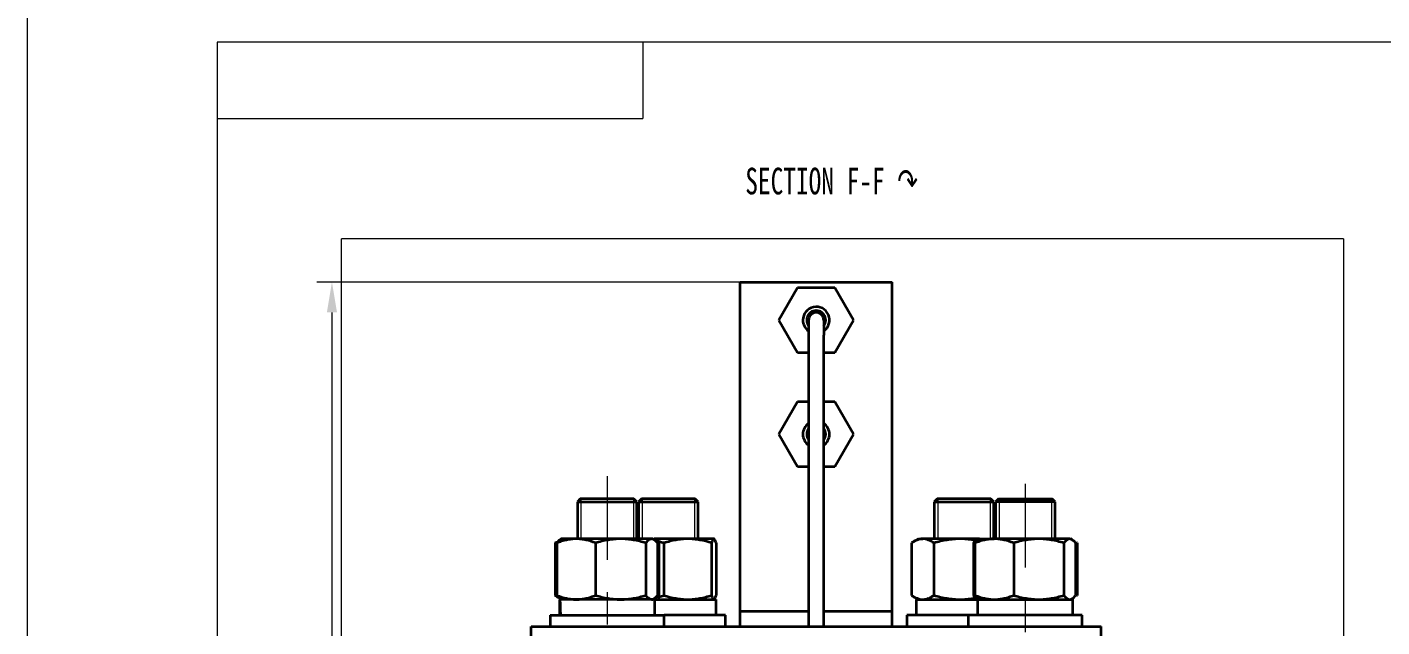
# Model space of a CAD drawing. Header units: millimetres. Extents: x 0 to 1675, y 0 to 1451.
# Drawn here: x 0 to 356.4, y 666.4 to 824 of the extents above; entities that cross this region are included whole.
import ezdxf

# ---------------------------------------------------------------- set-up
doc = ezdxf.new("R2010")
doc.units = ezdxf.units.MM
doc.linetypes.add('CENTER', pattern=[47.5, 22, -8.5, 8.5, -8.5])
for name, color, linetype, lineweight in [('170', 7, 'Continuous', 18), ('171', 7, 'Continuous', 18), ('173', 7, 'Continuous', 18)]:
    doc.layers.add(name, color=color, linetype=linetype, lineweight=lineweight)
doc.styles.add('宋体', font='')
doc.styles.get('宋体').set_extended_font_data('宋体')
doc.dimstyles.get("Standard").update_dxf_attribs({"dimtxt": 0.18, "dimasz": 0.18, "dimexe": 0.18, "dimexo": 0.0625, "dimgap": 0.09, "dimtad": 0, "dimtih": 1, "dimtoh": 1, "dimdec": 4, "dimzin": 0, "dimdsep": 46, "dimtxsty": 'Standard', "dimcen": 0.09, "dimdle": 0.36, "dimadec": 0, "dimazin": 0, "dimtfac": 1, "dimtdec": 4, "dimtofl": 0, "dimtmove": 0, "dimatfit": 3, "dimfxl": 1, "dimtolj": 1, "dimarcsym": 0})

# ---------------------------------------------------------------- blocks, each defined once
blk = doc.blocks.new('*X20')
at = {"layer": '171'}
for points in [[(81.537003, 748.998699), (78.870336, 748.998699), (80.203669, 756.998699)], [(78.870336, 405.498699), (81.537003, 405.498699), (80.203669, 397.498699)]]:
    blk.add_hatch(color=3, dxfattribs=at).paths.add_polyline_path(points, flags=0)
at = {"layer": '171', "color": 3, "linetype": 'Continuous', "lineweight": 18}
for p, q in [((187.608202, 756.998699), (76.203669, 756.998699)), ((80.203669, 748.998699), (80.203669, 405.498699)), ((201.608202, 397.498699), (76.203669, 397.498699))]:
    blk.add_line(p, q, dxfattribs=at)
at = {"layer": '171', "color": 3, "lineweight": 13, "insert": (69.185669, 561.901199), "char_height": 7, "width": 61.39664804, "attachment_point": 1, "rotation": 90, "style": '宋体'}
blk.add_mtext('(359.5)', dxfattribs=at)

msp = doc.modelspace()

# ---------------------------------------------------------------- linework, layer by layer
at = {"layer": '170', "color": 3, "linetype": 'Continuous', "lineweight": 13}
for p, q in [((0, 840), (0, 0)), ((162, 820), (162, 800)), ((50, 800), (162, 800))]:
    msp.add_line(p, q, dxfattribs=at)
at = {"layer": '170', "color": 3, "linetype": 'Continuous', "lineweight": 18}
for p, q in [((50, 820), (50, 20)), ((1168, 820), (50, 820))]:
    msp.add_line(p, q, dxfattribs=at)
at = {"layer": '171', "color": 7, "linetype": 'Continuous', "lineweight": 35}
for p, q in [((187.6082, 674.4987), (187.6082, 756.9987)), ((187.6082, 756.9987), (227.6082, 756.9987)), ((227.6082, 674.4987), (227.6082, 756.9987)), ((202.70072, 755.4987), (197.79325, 746.9987)), ((212.51568, 755.4987), (202.70072, 755.4987)), ((217.42316, 746.9987), (212.51568, 755.4987)), ((197.79325, 746.9987), (202.70072, 738.4987)), ((205.6082, 746.9987), (205.6082, 742.9987)), ((209.6082, 746.9987), (209.6082, 742.9987)), ((212.51568, 738.4987), (217.42316, 746.9987)), ((205.6082, 742.9987), (205.6082, 666.49552)), ((209.6082, 666.49552), (209.6082, 742.9987)), ((202.70072, 738.4987), (205.60825, 738.4987)), ((209.60815, 738.4987), (212.51568, 738.4987)), ((202.70072, 725.4987), (197.79325, 716.9987)), ((205.60825, 725.4987), (202.70072, 725.4987)), ((212.51568, 725.4987), (209.60815, 725.4987)), ((217.42316, 716.9987), (212.51568, 725.4987)), ((197.79325, 716.9987), (202.70072, 708.4987)), ((212.51568, 708.4987), (217.42316, 716.9987)), ((202.70072, 708.4987), (205.60825, 708.4987)), ((209.60815, 708.4987), (212.51568, 708.4987)), ((145.5513, 699.9987), (144.7672, 699.2146)), ((144.7672, 699.2146), (147.54882, 699.2146)), ((144.7672, 699.2146), (144.7672, 689.4987)), ((148.05476, 699.9987), (145.5513, 699.9987)), ((147.54882, 699.2146), (160.4492, 699.2146)), ((159.6651, 699.9987), (148.05476, 699.9987)), ((160.4492, 699.2146), (159.6651, 699.9987)), ((160.4492, 689.4987), (160.4492, 699.2146)), ((161.66043, 699.9987), (160.87633, 699.2146)), ((160.87633, 699.2146), (173.76788, 699.2146)), ((160.87633, 699.2146), (160.87633, 689.4987)), ((173.26282, 699.9987), (161.66043, 699.9987)), ((175.77423, 699.9987), (173.26282, 699.9987)), ((173.76788, 699.2146), (176.55833, 699.2146)), ((176.55833, 699.2146), (175.77423, 699.9987)), ((176.55833, 689.4987), (176.55833, 699.2146)), ((239.44217, 699.9987), (238.65807, 699.2146)), ((238.65807, 699.2146), (240.5013, 699.2146)), ((238.65807, 699.2146), (238.65807, 689.4987)), ((241.10108, 699.9987), (239.44217, 699.9987)), ((240.5013, 699.2146), (254.34008, 699.2146)), ((253.55597, 699.9987), (241.10108, 699.9987)), ((254.34008, 699.2146), (253.55597, 699.9987)), ((254.34008, 689.4987), (254.34008, 699.2146)), ((255.5513, 699.9987), (254.7672, 699.2146)), ((270.4492, 699.2146), (254.7672, 699.2146)), ((254.7672, 699.2146), (254.7672, 689.4987)), ((255.5513, 699.9987), (269.6651, 699.9987)), ((270.4492, 699.2146), (269.6651, 699.9987)), ((270.4492, 689.4987), (270.4492, 699.2146)), ((138.97223, 688.4269), (138.97223, 674.6705)), ((139.38051, 688.4269), (139.38051, 674.6705)), ((140.6082, 689.4987), (140.27868, 689.30845)), ((144.47427, 689.4987), (140.6082, 689.4987)), ((156.18188, 689.4987), (144.47427, 689.4987)), ((149.56803, 688.4269), (149.56803, 674.6705)), ((164.31581, 689.4987), (156.18188, 689.4987)), ((162.79572, 688.4269), (162.79572, 674.6705)), ((164.31581, 689.4987), (164.6082, 689.4987)), ((164.9725, 689.28837), (164.6082, 689.4987)), ((173.83305, 689.4987), (165.01153, 689.4987)), ((165.83589, 688.4269), (165.83589, 674.6705)), ((166.24417, 688.4269), (166.24417, 674.6705)), ((167.56596, 688.4269), (167.56596, 674.6705)), ((180.67583, 689.4987), (173.83305, 689.4987)), ((180.10014, 688.4269), (180.10014, 674.6705)), ((180.67583, 689.4987), (180.71733, 689.4987)), ((181.25152, 688.4269), (181.25152, 674.6705)), ((232.69059, 688.4269), (232.69059, 674.6705)), ((234.49908, 689.4987), (233.17313, 688.73316)), ((234.49908, 689.4987), (235.64415, 689.4987)), ((245.50196, 689.4987), (235.64415, 689.4987)), ((238.59771, 688.4269), (238.59771, 674.6705)), ((250.60821, 689.4987), (245.50196, 689.4987)), ((248.97223, 688.4269), (248.97223, 674.6705)), ((249.38051, 688.4269), (249.38051, 674.6705)), ((250.6082, 689.4987), (250.24391, 689.28837)), ((250.60821, 689.4987), (254.47427, 689.4987)), ((266.18188, 689.4987), (254.47427, 689.4987)), ((259.56803, 688.4269), (259.56803, 674.6705)), ((274.31581, 689.4987), (266.18188, 689.4987)), ((272.79572, 688.4269), (272.79572, 674.6705)), ((274.31581, 689.4987), (274.6082, 689.4987)), ((274.93772, 689.30845), (274.6082, 689.4987)), ((275.83589, 688.4269), (275.83589, 674.6705)), ((276.24417, 688.4269), (276.24417, 674.6705)), ((140.27868, 673.78895), (140.6082, 673.5987)), ((164.6082, 673.5987), (164.9725, 673.80903)), ((187.6082, 670.4987), (187.6082, 674.4987)), ((227.6082, 670.4987), (227.6082, 674.4987)), ((233.1662, 674.36823), (234.49908, 673.5987)), ((250.24391, 673.80903), (250.6082, 673.5987)), ((274.6082, 673.5987), (274.93772, 673.78895)), ((140.0582, 672.10747), (140.0582, 669.4987)), ((140.06097, 673.5987), (140.18999, 673.5987)), ((165.1582, 673.5987), (140.18999, 673.5987)), ((165.1582, 669.4987), (165.1582, 673.5987)), ((165.15846, 673.5987), (181.26733, 673.5987)), ((180.71733, 673.5987), (180.78673, 673.63877)), ((181.26733, 669.4987), (181.26733, 673.5987)), ((187.6082, 670.4987), (205.60883, 670.4987)), ((187.6082, 666.4987), (187.6082, 670.4987)), ((209.6082, 670.4987), (227.6082, 670.4987)), ((227.6082, 666.4987), (227.6082, 670.4987)), ((233.94907, 673.5987), (250.05716, 673.5987)), ((233.94907, 673.5987), (233.94907, 669.4987)), ((250.0582, 673.5987), (275.15543, 673.5987)), ((250.0582, 673.5987), (250.0582, 669.4987)), ((275.1582, 669.4987), (275.1582, 672.10747)), ((137.6082, 669.4987), (167.6082, 669.4987)), ((137.6082, 669.4987), (137.6082, 666.4987)), ((167.6082, 666.4987), (167.6082, 669.4987)), ((183.71733, 669.4987), (167.60833, 669.4987)), ((183.71733, 666.4987), (183.71733, 669.4987)), ((247.60729, 669.4987), (231.49908, 669.4987)), ((231.49908, 669.4987), (231.49908, 666.4987)), ((251.95379, 669.4987), (247.6082, 669.4987)), ((247.6082, 669.4987), (247.6082, 666.4987)), ((277.6082, 669.4987), (251.95379, 669.4987)), ((277.6082, 666.4987), (277.6082, 669.4987)), ((132.6082, 666.4987), (282.6082, 666.4987)), ((132.6082, 644.4987), (132.6082, 666.4987)), ((282.6082, 644.4987), (282.6082, 666.4987))]:
    msp.add_line(p, q, dxfattribs=at)
at = {"layer": '171', "color": 1, "linetype": 'CENTER', "lineweight": 18}
for p, q in [((152.6082, 705.9987), (152.6082, 589.9987)), ((262.6082, 703.9987), (262.6082, 589.9987))]:
    msp.add_line(p, q, dxfattribs=at)
at = {"layer": '171', "color": 30, "linetype": 'Continuous', "lineweight": 13}
for p, q in [((145.7097, 699.9987), (145.7097, 689.49823)), ((159.5067, 699.9987), (159.5067, 689.49823)), ((161.81883, 699.9987), (161.81883, 689.49823)), ((175.61583, 699.9987), (175.61583, 689.49823)), ((239.60057, 699.9987), (239.60057, 689.49823)), ((253.39757, 699.9987), (253.39757, 689.49823)), ((255.7097, 699.9987), (255.7097, 689.49823)), ((269.5067, 699.9987), (269.5067, 689.49823))]:
    msp.add_line(p, q, dxfattribs=at)
at = {"layer": '171', "color": 7, "linetype": 'Continuous', "lineweight": 35}
for centre, radius, start, end in [((207.6082, 746.9987), 3.5, 304.8525, 180), ((207.6082, 746.9987), 2.5, 323.13375, 180), ((207.6082, 746.9987), 2, 0, 180), ((207.6082, 746.9987), 3.5, 180, 235.153125), ((207.6082, 746.9987), 2.5, 180, 216.871875), ((207.6082, 716.9987), 3.5, 124.846875, 180), ((207.6082, 716.9987), 3.5, 180, 235.153125), ((207.6082, 716.9987), 2.5, 143.128125, 180), ((207.6082, 716.9987), 2.5, 180, 216.871875), ((207.6082, 716.9987), 2.5, 323.13375, 36.86625), ((207.6082, 716.9987), 3.5, 304.8525, 55.1475)]:
    msp.add_arc(centre, radius, start, end, dxfattribs=at)
for centre, major_axis, start_param, end_param in [((152.6082, 667.69596), (-0.80273, 71.17444), 1.485783121, 1.543480607), ((152.6082, 679.50144), (-0.80273, 71.17444), 1.651840341, 1.709816597), ((262.6082, 667.69596), (0.80273, 71.17445), 4.776393992, 4.797402187)]:
    msp.add_ellipse(centre, major_axis=major_axis, ratio=0.175966, start_param=start_param, end_param=end_param, dxfattribs=at)
for points in [[(139.53009, 688.66421), (139.34371, 688.58907), (139.15777, 688.50983), (138.97223, 688.4269)], [(138.97223, 688.4269), (139.01745, 688.4655), (139.0627, 688.50329), (139.108, 688.54024)], [(166.24417, 688.4269), (166.02799, 688.61144), (165.81091, 688.77764), (165.59272, 688.92094)], [(248.97223, 688.4269), (249.25948, 688.6721), (249.5483, 688.88493), (249.83922, 689.05467)], [(249.47942, 688.64368), (249.31001, 688.57467), (249.14096, 688.50231), (248.97223, 688.4269)], [(276.24417, 688.4269), (276.19896, 688.4655), (276.1537, 688.50329), (276.10841, 688.54024)], [(138.97223, 674.6705), (139.1525, 674.58993), (139.33309, 674.51286), (139.51404, 674.43966)], [(248.97223, 674.6705), (249.13749, 674.59664), (249.30302, 674.52571), (249.46885, 674.45802)], [(276.11275, 674.5607), (276.1566, 674.59653), (276.20041, 674.63314), (276.24417, 674.6705)]]:
    msp.add_open_spline(points, degree=3, dxfattribs=at)
for points, knots in [([(144.47427, 689.4987), (144.3662, 689.4987), (144.25796, 689.49714), (144.09536, 689.49244), (144.04114, 689.49049), (143.93284, 689.4858), (143.66234, 689.47213), (143.393, 689.44886), (142.74875, 689.37533), (142.32213, 689.30272), (141.47393, 689.11602), (141.05235, 689.00197), (140.21344, 688.73899), (139.79611, 688.59008), (139.38051, 688.4269)], [0, 0, 0, 0, 0.32726732, 0.32726732, 0.49090098, 0.49090098, 0.65453464, 1.30906928, 1.30906928, 2.618138559, 2.618138559, 3.927207839, 3.927207839, 5.236277119, 5.236277119, 5.236277119, 5.236277119]), ([(140.30739, 689.32502), (140.24771, 689.2905), (140.18831, 689.25119), (140.00225, 689.11353), (139.87653, 688.99917), (139.62711, 688.73669), (139.50341, 688.5886), (139.38051, 688.4269)], [0, 0, 0, 0, 0.245279468, 0.245279468, 0.771842125, 0.771842125, 1.298404783, 1.298404783, 1.298404783, 1.298404783]), ([(149.56803, 688.4269), (148.73476, 688.75408), (147.8954, 689.02362), (146.6232, 689.30332), (146.19694, 689.37573), (145.33943, 689.47344), (144.90819, 689.4987), (144.47427, 689.4987)], [0, 0, 0, 0, 2.617804511, 2.617804511, 3.926706767, 3.926706767, 5.235609023, 5.235609023, 5.235609023, 5.235609023]), ([(156.18188, 689.4987), (156.04155, 689.4987), (155.90102, 689.49714), (155.68989, 689.49244), (155.61948, 689.49049), (155.47887, 689.4858), (155.12764, 689.47213), (154.77794, 689.44886), (153.94143, 689.37533), (153.38749, 689.30272), (152.28617, 689.11602), (151.73878, 689.00197), (150.64953, 688.73899), (150.10765, 688.59008), (149.56803, 688.4269)], [0, 0, 0, 0, 0.42028856, 0.42028856, 0.63043284, 0.63043284, 0.84057712, 1.68115424, 1.68115424, 3.36230848, 3.36230848, 5.043462721, 5.043462721, 6.724616961, 6.724616961, 6.724616961, 6.724616961]), ([(162.79572, 688.4269), (161.71378, 688.75408), (160.62394, 689.02362), (158.97209, 689.30332), (158.41862, 689.37573), (157.30522, 689.47344), (156.74528, 689.4987), (156.18188, 689.4987)], [0, 0, 0, 0, 3.362040285, 3.362040285, 5.043060428, 5.043060428, 6.724080571, 6.724080571, 6.724080571, 6.724080571]), ([(164.31581, 689.4987), (164.1873, 689.4987), (164.05837, 689.47381), (163.91288, 689.41816), (163.8967, 689.4116), (163.86439, 689.39773), (163.816, 689.37583), (163.70352, 689.31717), (163.60787, 689.25441), (163.41746, 689.11353), (163.29174, 688.99917), (163.04232, 688.73669), (162.91862, 688.5886), (162.79572, 688.4269)], [0, 0, 0, 0, 0.48081144, 0.48081144, 0.54091287, 0.54091287, 0.6010143, 0.72121716, 0.96162288, 0.96162288, 1.44243432, 1.44243432, 1.92324576, 1.92324576, 1.92324576, 1.92324576]), ([(165.83589, 688.4269), (165.71228, 688.58954), (165.58753, 688.73886), (165.4298, 688.90445), (165.3982, 688.93647), (165.33501, 688.99811), (165.24015, 689.08704), (165.14511, 689.16491), (164.95477, 689.3048), (164.82753, 689.37688), (164.57227, 689.47385), (164.44424, 689.4987), (164.31581, 689.4987)], [0, 0, 0, 0, 0.480772887, 0.480772887, 0.600966109, 0.600966109, 0.721159331, 0.961545774, 0.961545774, 1.442318661, 1.442318661, 1.923091548, 1.923091548, 1.923091548, 1.923091548]), ([(165.89308, 688.94516), (165.98745, 688.92012), (166.08166, 688.89437), (166.64265, 688.73669), (167.10582, 688.5886), (167.56596, 688.4269)], [0, 0, 0, 0, 0.293697234, 0.293697234, 1.751703982, 1.751703982, 1.751703982, 1.751703982]), ([(173.83305, 689.4987), (173.70008, 689.4987), (173.56692, 689.49714), (173.36685, 689.49244), (173.30014, 689.49049), (173.1669, 689.4858), (172.83409, 689.47213), (172.50271, 689.44886), (171.71007, 689.37533), (171.18517, 689.30272), (170.14159, 689.11602), (169.6229, 689.00197), (168.59075, 688.73899), (168.07729, 688.59008), (167.56596, 688.4269)], [0, 0, 0, 0, 0.398988393, 0.398988393, 0.59848259, 0.59848259, 0.797976786, 1.595953572, 1.595953572, 3.191907144, 3.191907144, 4.787860716, 4.787860716, 6.383814288, 6.383814288, 6.383814288, 6.383814288]), ([(180.10015, 688.4269), (179.07493, 688.75408), (178.04223, 689.02362), (176.47698, 689.30332), (175.95253, 689.37573), (174.8975, 689.47344), (174.36692, 689.4987), (173.83305, 689.4987)], [0, 0, 0, 0, 3.191626097, 3.191626097, 4.787439145, 4.787439145, 6.383252193, 6.383252193, 6.383252193, 6.383252193]), ([(180.67583, 689.4987), (180.66362, 689.4987), (180.65138, 689.49714), (180.63301, 689.49244), (180.62688, 689.49049), (180.61464, 689.4858), (180.58407, 689.47213), (180.55363, 689.44886), (180.48082, 689.37533), (180.4326, 689.30272), (180.33674, 689.11602), (180.28909, 689.00197), (180.19428, 688.73899), (180.14711, 688.59008), (180.10015, 688.4269)], [0, 0, 0, 0, 0.078878964, 0.078878964, 0.118318447, 0.118318447, 0.157757929, 0.315515858, 0.315515858, 0.631031715, 0.631031715, 0.946547573, 0.946547573, 1.26206343, 1.26206343, 1.26206343, 1.26206343]), ([(181.25152, 688.4269), (181.15734, 688.75408), (181.06248, 689.02362), (180.9187, 689.30332), (180.87052, 689.37573), (180.77361, 689.47344), (180.72487, 689.4987), (180.67583, 689.4987)], [0, 0, 0, 0, 0.630419316, 0.630419316, 0.945628973, 0.945628973, 1.260838631, 1.260838631, 1.260838631, 1.260838631]), ([(235.64415, 689.4987), (235.58149, 689.4987), (235.51873, 689.49714), (235.42444, 689.49244), (235.393, 689.49049), (235.33021, 689.4858), (235.17336, 689.47213), (235.01719, 689.44886), (234.64363, 689.37533), (234.39625, 689.30272), (233.90443, 689.11602), (233.65998, 689.00197), (233.17355, 688.73899), (232.93157, 688.59008), (232.69059, 688.4269)], [0, 0, 0, 0, 0.199346285, 0.199346285, 0.299019428, 0.299019428, 0.39869257, 0.79738514, 0.79738514, 1.59477028, 1.59477028, 2.39215542, 2.39215542, 3.18954056, 3.18954056, 3.18954056, 3.18954056]), ([(238.59771, 688.4269), (238.11455, 688.75408), (237.62786, 689.02362), (236.89019, 689.30332), (236.64302, 689.37573), (236.1458, 689.47344), (235.89575, 689.4987), (235.64415, 689.4987)], [0, 0, 0, 0, 1.594286971, 1.594286971, 2.391430457, 2.391430457, 3.188573942, 3.188573942, 3.188573942, 3.188573942]), ([(245.50196, 689.4987), (245.35547, 689.4987), (245.20877, 689.49714), (244.98837, 689.49244), (244.91487, 689.49049), (244.76808, 689.4858), (244.40143, 689.47213), (244.03637, 689.44886), (243.16314, 689.37533), (242.58488, 689.30272), (241.4352, 689.11602), (240.86378, 689.00197), (239.72669, 688.73899), (239.16103, 688.59008), (238.59771, 688.4269)], [0, 0, 0, 0, 0.438154746, 0.438154746, 0.657232119, 0.657232119, 0.876309492, 1.752618984, 1.752618984, 3.505237967, 3.505237967, 5.257856951, 5.257856951, 7.010475935, 7.010475935, 7.010475935, 7.010475935]), ([(249.77549, 689.0696), (249.51408, 689.12056), (249.25209, 689.16749), (248.41469, 689.30332), (247.83691, 689.37573), (246.67462, 689.47344), (246.0901, 689.4987), (245.50196, 689.4987)], [0, 0, 0, 0, 0.799898121, 0.799898121, 2.550701122, 2.550701122, 4.301504124, 4.301504124, 4.301504124, 4.301504124]), ([(254.47427, 689.4987), (254.3662, 689.4987), (254.25796, 689.49714), (254.09536, 689.49244), (254.04114, 689.49049), (253.93284, 689.4858), (253.66234, 689.47213), (253.393, 689.44886), (252.74875, 689.37533), (252.32213, 689.30272), (251.47393, 689.11602), (251.05235, 689.00197), (250.21344, 688.73899), (249.79611, 688.59008), (249.38051, 688.4269)], [0, 0, 0, 0, 0.32726732, 0.32726732, 0.49090098, 0.49090098, 0.65453464, 1.30906928, 1.30906928, 2.618138559, 2.618138559, 3.927207839, 3.927207839, 5.236277119, 5.236277119, 5.236277119, 5.236277119]), ([(249.38051, 688.4269), (249.50413, 688.58954), (249.62888, 688.73886), (249.78661, 688.90445), (249.8182, 688.93647), (249.8814, 688.99811), (249.97625, 689.08704), (250.07129, 689.16491), (250.19116, 689.25301), (250.24765, 689.29029), (250.30421, 689.32317)], [0, 0, 0, 0, 0.529674699, 0.529674699, 0.662093373, 0.662093373, 0.794512048, 1.059349397, 1.059349397, 1.29485601, 1.29485601, 1.29485601, 1.29485601]), ([(259.56803, 688.4269), (258.73476, 688.75408), (257.8954, 689.02362), (256.6232, 689.30332), (256.19694, 689.37573), (255.33943, 689.47344), (254.90819, 689.4987), (254.47427, 689.4987)], [0, 0, 0, 0, 2.617804511, 2.617804511, 3.926706767, 3.926706767, 5.235609023, 5.235609023, 5.235609023, 5.235609023]), ([(266.18188, 689.4987), (266.04155, 689.4987), (265.90102, 689.49714), (265.68989, 689.49244), (265.61948, 689.49049), (265.47887, 689.4858), (265.12764, 689.47213), (264.77794, 689.44886), (263.94143, 689.37533), (263.38749, 689.30272), (262.28617, 689.11602), (261.73878, 689.00197), (260.64953, 688.73899), (260.10765, 688.59008), (259.56803, 688.4269)], [0, 0, 0, 0, 0.42028856, 0.42028856, 0.63043284, 0.63043284, 0.84057712, 1.68115424, 1.68115424, 3.36230848, 3.36230848, 5.043462721, 5.043462721, 6.724616961, 6.724616961, 6.724616961, 6.724616961]), ([(272.79572, 688.4269), (271.71378, 688.75408), (270.62394, 689.02362), (268.97209, 689.30332), (268.41862, 689.37573), (267.30522, 689.47344), (266.74528, 689.4987), (266.18188, 689.4987)], [0, 0, 0, 0, 3.362040285, 3.362040285, 5.043060428, 5.043060428, 6.724080571, 6.724080571, 6.724080571, 6.724080571]), ([(274.31581, 689.4987), (274.18737, 689.4987), (274.05935, 689.47385), (273.80408, 689.37688), (273.67684, 689.3048), (273.4865, 689.16491), (273.39146, 689.08704), (273.29661, 688.99811), (273.23341, 688.93647), (273.20182, 688.90445), (273.04409, 688.73886), (272.91934, 688.58954), (272.79572, 688.4269)], [0, 0, 0, 0, 0.480772887, 0.480772887, 0.961545774, 0.961545774, 1.201932218, 1.322125439, 1.322125439, 1.442318661, 1.442318661, 1.923091548, 1.923091548, 1.923091548, 1.923091548]), ([(274.31581, 689.4987), (274.44432, 689.4987), (274.57324, 689.47381), (274.71874, 689.41816), (274.73492, 689.4116), (274.76722, 689.39773), (274.81562, 689.37583), (274.92809, 689.31717), (275.02375, 689.25441), (275.21415, 689.11353), (275.33987, 688.99917), (275.58929, 688.73669), (275.713, 688.5886), (275.83589, 688.4269)], [0, 0, 0, 0, 0.48081144, 0.48081144, 0.54091287, 0.54091287, 0.6010143, 0.72121716, 0.96162288, 0.96162288, 1.44243432, 1.44243432, 1.92324576, 1.92324576, 1.92324576, 1.92324576]), ([(139.84203, 674.04109), (139.74385, 674.09828), (139.64595, 674.16036), (139.35536, 674.35841), (139.16339, 674.50732), (138.97223, 674.6705)], [0, 0, 0, 0, 0.361233372, 0.361233372, 1.074957003, 1.074957003, 1.074957003, 1.074957003]), ([(140.30739, 673.77238), (140.24771, 673.80689), (140.18831, 673.8462), (140.00225, 673.98387), (139.87653, 674.09823), (139.62711, 674.36071), (139.50341, 674.5088), (139.38051, 674.6705)], [0, 0, 0, 0, 0.245279468, 0.245279468, 0.771842125, 0.771842125, 1.298404783, 1.298404783, 1.298404783, 1.298404783]), ([(139.38051, 674.6705), (140.21378, 674.34332), (141.05314, 674.07378), (142.32534, 673.79408), (142.75161, 673.72167), (143.60911, 673.62396), (144.04036, 673.5987), (144.47427, 673.5987)], [0, 0, 0, 0, 2.617804511, 2.617804511, 3.926706767, 3.926706767, 5.235609023, 5.235609023, 5.235609023, 5.235609023]), ([(144.47427, 673.5987), (144.58235, 673.5987), (144.69058, 673.60026), (144.85319, 673.60496), (144.90741, 673.60691), (145.01571, 673.6116), (145.28621, 673.62526), (145.55554, 673.64854), (146.19979, 673.72207), (146.62642, 673.79468), (147.47462, 673.98138), (147.89619, 674.09542), (148.7351, 674.35841), (149.15244, 674.50732), (149.56803, 674.6705)], [0, 0, 0, 0, 0.32726732, 0.32726732, 0.49090098, 0.49090098, 0.65453464, 1.30906928, 1.30906928, 2.618138559, 2.618138559, 3.927207839, 3.927207839, 5.236277119, 5.236277119, 5.236277119, 5.236277119]), ([(149.56803, 674.6705), (150.64997, 674.34332), (151.73981, 674.07378), (153.39166, 673.79408), (153.94513, 673.72167), (155.05854, 673.62396), (155.61848, 673.5987), (156.18188, 673.5987)], [0, 0, 0, 0, 3.362040285, 3.362040285, 5.043060428, 5.043060428, 6.724080571, 6.724080571, 6.724080571, 6.724080571]), ([(156.18188, 673.5987), (156.3222, 673.5987), (156.46274, 673.60026), (156.67387, 673.60496), (156.74427, 673.60691), (156.88489, 673.6116), (157.23611, 673.62526), (157.58582, 673.64854), (158.42233, 673.72207), (158.97627, 673.79468), (160.07759, 673.98138), (160.62497, 674.09542), (161.71423, 674.35841), (162.2561, 674.50732), (162.79572, 674.6705)], [0, 0, 0, 0, 0.42028856, 0.42028856, 0.63043284, 0.63043284, 0.84057712, 1.68115424, 1.68115424, 3.36230848, 3.36230848, 5.043462721, 5.043462721, 6.724616961, 6.724616961, 6.724616961, 6.724616961]), ([(164.31581, 673.5987), (164.1873, 673.5987), (164.05837, 673.62359), (163.91288, 673.67924), (163.8967, 673.6858), (163.86439, 673.69967), (163.816, 673.72157), (163.70352, 673.78022), (163.60787, 673.84299), (163.41746, 673.98387), (163.29174, 674.09823), (163.04232, 674.36071), (162.91862, 674.5088), (162.79572, 674.6705)], [0, 0, 0, 0, 0.48081144, 0.48081144, 0.54091287, 0.54091287, 0.6010143, 0.72121716, 0.96162288, 0.96162288, 1.44243432, 1.44243432, 1.92324576, 1.92324576, 1.92324576, 1.92324576]), ([(164.31581, 673.5987), (164.44424, 673.5987), (164.57227, 673.62355), (164.82753, 673.72052), (164.95477, 673.7926), (165.14511, 673.93249), (165.24015, 674.01036), (165.33501, 674.09929), (165.3982, 674.16093), (165.4298, 674.19294), (165.58753, 674.35854), (165.71228, 674.50785), (165.83589, 674.6705)], [0, 0, 0, 0, 0.480772887, 0.480772887, 0.961545774, 0.961545774, 1.201932218, 1.322125439, 1.322125439, 1.442318661, 1.442318661, 1.923091548, 1.923091548, 1.923091548, 1.923091548]), ([(165.5603, 674.15535), (165.59627, 674.17859), (165.63221, 674.20245), (165.86104, 674.35841), (166.05301, 674.50732), (166.24417, 674.6705)], [0, 0, 0, 0, 0.1343973927, 0.1343973927, 0.8567213074, 0.8567213074, 0.8567213074, 0.8567213074]), ([(165.89062, 674.15159), (165.98581, 674.17683), (166.08084, 674.2028), (166.64265, 674.36071), (167.10582, 674.5088), (167.56596, 674.6705)], [0, 0, 0, 0, 0.29624758, 0.29624758, 1.754248591, 1.754248591, 1.754248591, 1.754248591]), ([(167.56596, 674.6705), (168.59117, 674.34332), (169.62388, 674.07378), (171.18912, 673.79408), (171.71358, 673.72167), (172.76861, 673.62396), (173.29919, 673.5987), (173.83305, 673.5987)], [0, 0, 0, 0, 3.191626097, 3.191626097, 4.787439145, 4.787439145, 6.383252193, 6.383252193, 6.383252193, 6.383252193]), ([(173.83305, 673.5987), (173.96602, 673.5987), (174.09919, 673.60026), (174.29925, 673.60496), (174.36596, 673.60691), (174.4992, 673.6116), (174.83202, 673.62526), (175.16339, 673.64854), (175.95604, 673.72207), (176.48093, 673.79468), (177.52451, 673.98138), (178.0432, 674.09542), (179.07535, 674.35841), (179.58882, 674.50732), (180.10015, 674.6705)], [0, 0, 0, 0, 0.398988393, 0.398988393, 0.59848259, 0.59848259, 0.797976786, 1.595953572, 1.595953572, 3.191907144, 3.191907144, 4.787860716, 4.787860716, 6.383814288, 6.383814288, 6.383814288, 6.383814288]), ([(180.10015, 674.6705), (180.19432, 674.34332), (180.28918, 674.07378), (180.43296, 673.79408), (180.48114, 673.72167), (180.57805, 673.62396), (180.62679, 673.5987), (180.67583, 673.5987)], [0, 0, 0, 0, 0.630419316, 0.630419316, 0.945628973, 0.945628973, 1.260838631, 1.260838631, 1.260838631, 1.260838631]), ([(180.67583, 673.5987), (180.68804, 673.5987), (180.70028, 673.60026), (180.71865, 673.60496), (180.72478, 673.60691), (180.73702, 673.6116), (180.76759, 673.62526), (180.79803, 673.64854), (180.87084, 673.72207), (180.91906, 673.79468), (181.01492, 673.98138), (181.06257, 674.09542), (181.15738, 674.35841), (181.20455, 674.50732), (181.25152, 674.6705)], [0, 0, 0, 0, 0.078878964, 0.078878964, 0.118318447, 0.118318447, 0.157757929, 0.315515858, 0.315515858, 0.631031715, 0.631031715, 0.946547573, 0.946547573, 1.26206343, 1.26206343, 1.26206343, 1.26206343]), ([(232.69059, 674.6705), (233.17375, 674.34332), (233.66044, 674.07378), (234.39812, 673.79408), (234.64528, 673.72167), (235.1425, 673.62396), (235.39255, 673.5987), (235.64415, 673.5987)], [0, 0, 0, 0, 1.594286971, 1.594286971, 2.391430457, 2.391430457, 3.188573942, 3.188573942, 3.188573942, 3.188573942]), ([(235.64415, 673.5987), (235.70682, 673.5987), (235.76958, 673.60026), (235.86386, 673.60496), (235.8953, 673.60691), (235.95809, 673.6116), (236.11494, 673.62526), (236.27111, 673.64854), (236.64467, 673.72207), (236.89205, 673.79468), (237.38387, 673.98138), (237.62832, 674.09542), (238.11475, 674.35841), (238.35674, 674.50732), (238.59771, 674.6705)], [0, 0, 0, 0, 0.199346285, 0.199346285, 0.299019428, 0.299019428, 0.39869257, 0.79738514, 0.79738514, 1.59477028, 1.59477028, 2.39215542, 2.39215542, 3.18954056, 3.18954056, 3.18954056, 3.18954056]), ([(238.59771, 674.6705), (239.72716, 674.34332), (240.86485, 674.07378), (242.58923, 673.79408), (243.167, 673.72167), (244.3293, 673.62396), (244.91382, 673.5987), (245.50196, 673.5987)], [0, 0, 0, 0, 3.504979729, 3.504979729, 5.257469593, 5.257469593, 7.009959458, 7.009959458, 7.009959458, 7.009959458]), ([(245.50196, 673.5987), (245.64844, 673.5987), (245.79515, 673.60026), (246.01555, 673.60496), (246.08905, 673.60691), (246.23583, 673.6116), (246.60248, 673.62526), (246.96755, 673.64854), (247.84078, 673.72207), (248.41904, 673.79468), (249.26057, 673.93134), (249.52652, 673.9791), (249.79179, 674.03099)], [0, 0, 0, 0, 0.438143371, 0.438143371, 0.657215057, 0.657215057, 0.876286743, 1.752573485, 1.752573485, 3.505146971, 3.505146971, 4.318231532, 4.318231532, 4.318231532, 4.318231532]), ([(249.84203, 674.04109), (249.74385, 674.09828), (249.64595, 674.16036), (249.35536, 674.35841), (249.16339, 674.50732), (248.97223, 674.6705)], [0, 0, 0, 0, 0.361233372, 0.361233372, 1.074957003, 1.074957003, 1.074957003, 1.074957003]), ([(250.30421, 673.77423), (250.24765, 673.80711), (250.19116, 673.84439), (250.07129, 673.93249), (249.97625, 674.01036), (249.8814, 674.09929), (249.8182, 674.16093), (249.78661, 674.19294), (249.62888, 674.35854), (249.50413, 674.50785), (249.38051, 674.6705)], [0, 0, 0, 0, 0.235506613, 0.235506613, 0.500343962, 0.632762637, 0.632762637, 0.765181311, 0.765181311, 1.29485601, 1.29485601, 1.29485601, 1.29485601]), ([(249.38051, 674.6705), (250.21378, 674.34332), (251.05314, 674.07378), (252.32534, 673.79408), (252.75161, 673.72167), (253.60911, 673.62396), (254.04036, 673.5987), (254.47427, 673.5987)], [0, 0, 0, 0, 2.617804511, 2.617804511, 3.926706767, 3.926706767, 5.235609023, 5.235609023, 5.235609023, 5.235609023]), ([(254.47427, 673.5987), (254.58235, 673.5987), (254.69058, 673.60026), (254.85319, 673.60496), (254.90741, 673.60691), (255.01571, 673.6116), (255.28621, 673.62526), (255.55554, 673.64854), (256.19979, 673.72207), (256.62642, 673.79468), (257.47462, 673.98138), (257.89619, 674.09542), (258.7351, 674.35841), (259.15244, 674.50732), (259.56803, 674.6705)], [0, 0, 0, 0, 0.32726732, 0.32726732, 0.49090098, 0.49090098, 0.65453464, 1.30906928, 1.30906928, 2.618138559, 2.618138559, 3.927207839, 3.927207839, 5.236277119, 5.236277119, 5.236277119, 5.236277119]), ([(259.56803, 674.6705), (260.64997, 674.34332), (261.73981, 674.07378), (263.39166, 673.79408), (263.94513, 673.72167), (265.05854, 673.62396), (265.61848, 673.5987), (266.18188, 673.5987)], [0, 0, 0, 0, 3.362040285, 3.362040285, 5.043060428, 5.043060428, 6.724080571, 6.724080571, 6.724080571, 6.724080571]), ([(266.18188, 673.5987), (266.3222, 673.5987), (266.46274, 673.60026), (266.67387, 673.60496), (266.74427, 673.60691), (266.88489, 673.6116), (267.23611, 673.62526), (267.58582, 673.64854), (268.42233, 673.72207), (268.97627, 673.79468), (270.07759, 673.98138), (270.62497, 674.09542), (271.71423, 674.35841), (272.2561, 674.50732), (272.79572, 674.6705)], [0, 0, 0, 0, 0.42028856, 0.42028856, 0.63043284, 0.63043284, 0.84057712, 1.68115424, 1.68115424, 3.36230848, 3.36230848, 5.043462721, 5.043462721, 6.724616961, 6.724616961, 6.724616961, 6.724616961]), ([(272.79572, 674.6705), (272.91934, 674.50785), (273.04409, 674.35854), (273.20182, 674.19294), (273.23341, 674.16093), (273.29661, 674.09929), (273.39146, 674.01036), (273.4865, 673.93249), (273.67684, 673.7926), (273.80408, 673.72052), (274.05935, 673.62355), (274.18737, 673.5987), (274.31581, 673.5987)], [0, 0, 0, 0, 0.480772887, 0.480772887, 0.600966109, 0.600966109, 0.721159331, 0.961545774, 0.961545774, 1.442318661, 1.442318661, 1.923091548, 1.923091548, 1.923091548, 1.923091548]), ([(274.31581, 673.5987), (274.44432, 673.5987), (274.57324, 673.62359), (274.71874, 673.67924), (274.73492, 673.6858), (274.76722, 673.69967), (274.81562, 673.72157), (274.92809, 673.78022), (275.02375, 673.84299), (275.21415, 673.98387), (275.33987, 674.09823), (275.58929, 674.36071), (275.713, 674.5088), (275.83589, 674.6705)], [0, 0, 0, 0, 0.48081144, 0.48081144, 0.54091287, 0.54091287, 0.6010143, 0.72121716, 0.96162288, 0.96162288, 1.44243432, 1.44243432, 1.92324576, 1.92324576, 1.92324576, 1.92324576])]:
    msp.add_open_spline(points, degree=3, knots=knots, dxfattribs=at)
at = {"layer": '173', "color": 35, "linetype": 'Continuous', "lineweight": 18}
for p, q in [((82.75141, 370.41557), (82.75141, 768.34392)), ((346.33096, 768.34392), (82.75141, 768.34392)), ((346.33096, 768.34392), (346.33096, 370.41557))]:
    msp.add_line(p, q, dxfattribs=at)

# ---------------------------------------------------------------- texts
at = {"layer": '171', "color": 4, "linetype": 'Continuous', "lineweight": 13, "insert": (188.95604, 779.92585), "char_height": 7, "width": 92.4703911, "attachment_point": 7, "line_spacing_factor": 1.12395, "style": '宋体'}
msp.add_mtext('{\\W0.7;SECTION F-F ↷}', dxfattribs=at)

# ---------------------------------------------------------------- dimensions: what is measured, and where the dimension line sits
at = {"layer": '171', "color": 3, "linetype": 'Continuous', "lineweight": 13}
dim = msp.add_linear_dim(base=(80.20367, 397.4987), p1=(187.6082, 756.9987), p2=(201.6082, 397.4987), angle=90, dimstyle='Standard', override={"dimscale": 2, "dimtxt": 3.5, "dimasz": 4, "dimexe": 2, "dimexo": 0, "dimgap": 1.05, "dimtad": 1, "dimtih": 0, "dimtoh": 0, "dimdec": 3, "dimzin": 8, "dimpost": '(<>)', "dimtxsty": '宋体', "dimsah": 1, "dimdle": 8, "dimclrd": 3, "dimclre": 3, "dimclrt": 3, "dimtfac": 0.571429, "dimtdec": 2, "dimtofl": 1, "dimtzin": 8}, dxfattribs=at)
dim.commit()
dim.dimension.update_dxf_attribs({"geometry": '*X20', "text_midpoint": (80.20367, 577.2487), "dimtype": 160})

doc.saveas('drawing.dxf')
